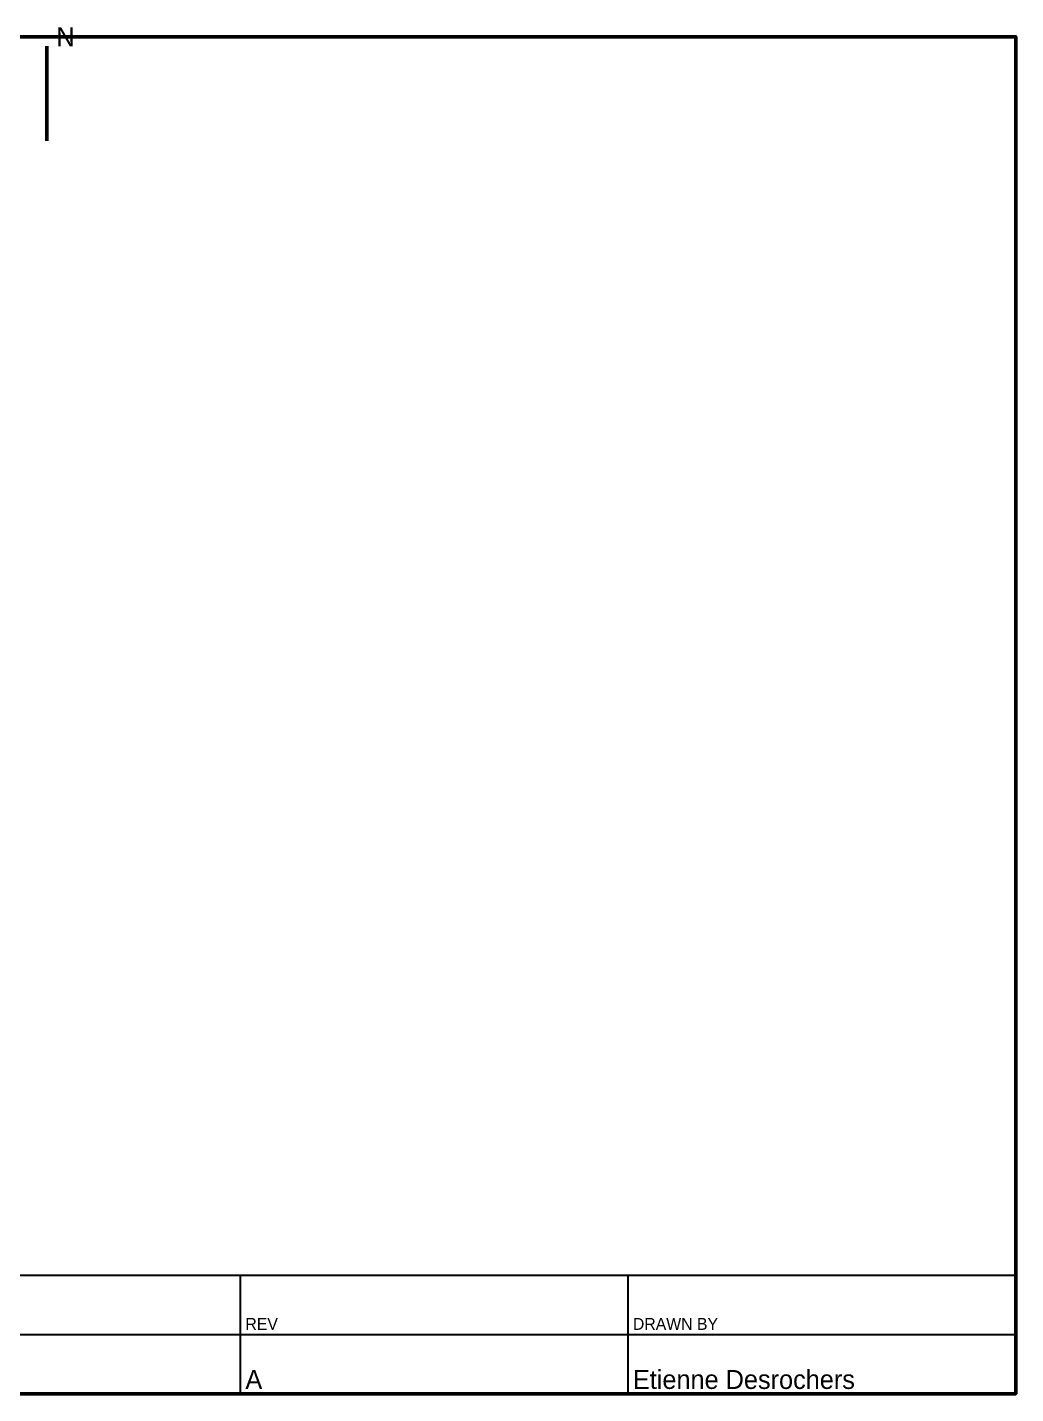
# Model space of a CAD drawing. Header units: metres. Extents: x 0 to 415, y 2 to 294.
# Drawn here: x 205.9 to 415, y 5 to 294 of the extents above; entities that cross this region are included whole.
import ezdxf

# ---------------------------------------------------------------- set-up
doc = ezdxf.new("R2010")
doc.units = ezdxf.units.M
for name, color, linetype in [('BORDER', 7, 'Continuous'), ('RAIL', 7, 'Continuous'), ('TITLE_BLOCK', 7, 'Continuous')]:
    doc.layers.add(name, color=color, linetype=linetype)

msp = doc.modelspace()

# ---------------------------------------------------------------- linework, layer by layer
at = {"layer": 'BORDER', "lineweight": 50}
msp.add_lwpolyline([(5, 5), (415, 5), (415, 292), (5, 292)], close=True, dxfattribs=at)
at = {"layer": 'RAIL', "lineweight": 50}
msp.add_line((210, 290), (210, 270), dxfattribs=at)
at = {"layer": 'TITLE_BLOCK'}
for p, q in [((251, 5), (251, 30)), ((333, 5), (333, 30)), ((169, 17.5), (251, 17.5)), ((251, 17.5), (333, 17.5)), ((333, 17.5), (415, 17.5))]:
    msp.add_line(p, q, dxfattribs=at)
msp.add_lwpolyline([(5, 5), (415, 5), (415, 30), (5, 30)], close=True, dxfattribs=at)

# ---------------------------------------------------------------- texts
msp.add_text('N', height=4).set_placement((212, 290))
for s, height, p in [('REV', 2.5, (252, 18.5)), ('DRAWN BY', 2.5, (334, 18.5)), ('A', 4, (252, 6)), ('Etienne Desrochers', 4, (334, 6))]:
    msp.add_text(s, height=height, dxfattribs=at).set_placement(p)

doc.saveas('drawing.dxf')
